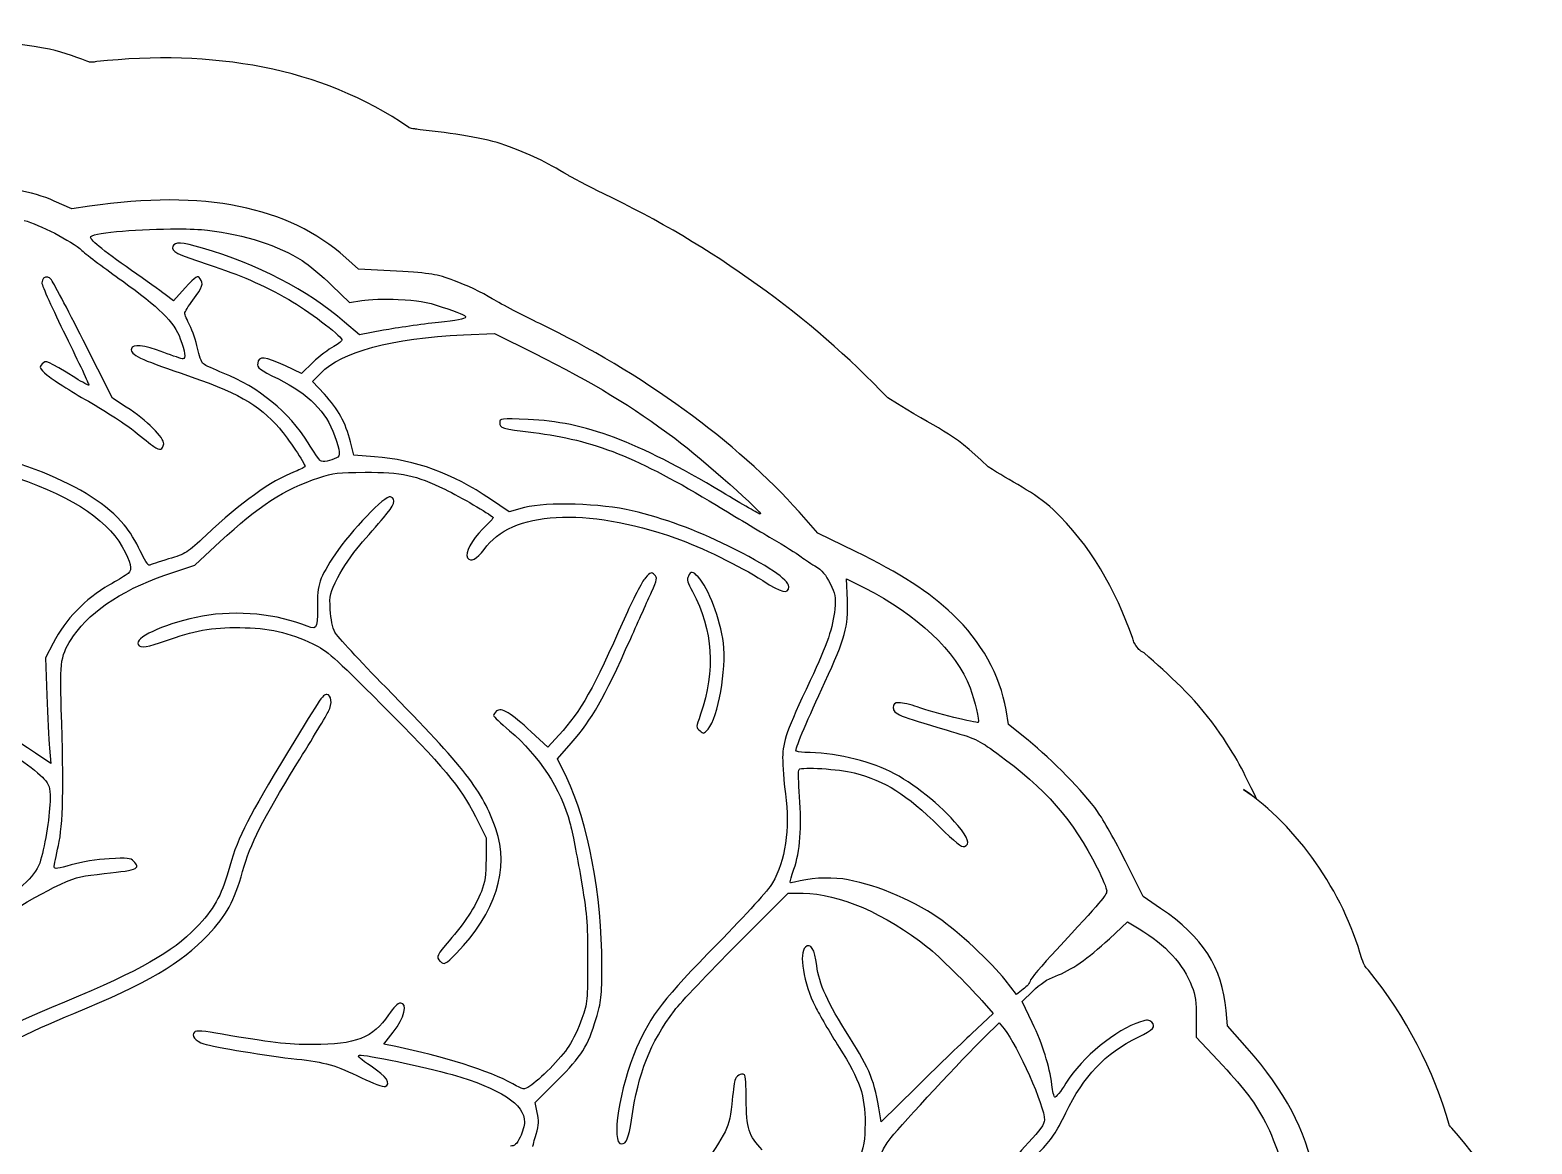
# Model space of a CAD drawing. Extents: x 3 to 173, y 187 to 306.
# Drawn here: x 18.3 to 29.29, y 196.22 to 204.36 of the extents above; entities that cross this region are included whole.
import ezdxf

# ---------------------------------------------------------------- set-up
doc = ezdxf.new("R2010")
doc.units = 0
doc.layers.add('Layer_1', color=7, linetype='CONTINUOUS')

msp = doc.modelspace()

# ---------------------------------------------------------------- linework, layer by layer
at = {"layer": 'Layer_1', "color": 7}
for points in [[(21.774079, 203.522587), (21.773655, 203.522587)], [(18.734572, 203.075764), (18.605766, 203.056856), (18.476958, 203.113616)], [(20.980681, 202.600262), (20.703312, 202.616321), (20.609895, 202.699407)], [(19.435375, 202.478941), (19.348543, 202.384746), (19.288049, 202.430813)], [(20.508223, 202.49663), (20.637031, 202.371177), (20.727978, 202.386389)], [(20.885182, 202.168406), (20.709048, 202.13632), (20.601639, 202.228869)], [(19.004097, 201.60653), (18.902039, 201.67275), (18.688456, 202.096411)], [(21.471151, 202.134658), (21.698726, 202.144931), (21.987205, 202.000554)], [(20.370773, 201.934774), (20.285587, 201.853333), (20.167891, 201.907627)], [(20.453037, 201.701128), (20.367028, 201.794083), (20.426288, 201.854959)], [(20.819297, 201.243332), (20.669088, 201.254847), (20.643985, 201.35356)], [(21.91807, 200.871496), (21.804901, 200.841882), (21.669097, 200.933195)], [(24.339143, 200.550242), (24.062597, 200.685159), (23.926383, 200.839814)], [(19.350971, 200.400117), (19.505295, 200.449887), (19.690893, 200.622641)], [(24.279869, 200.193666), (24.274117, 200.350381), (24.274097, 200.35035)], [(24.274097, 200.35035), (24.40414, 200.284954)], [(18.468257, 199.879804), (18.412291, 199.772861), (18.422172, 199.498922)], [(25.602107, 199.169854), (25.458897, 199.285435), (25.440798, 199.391556)], [(22.17161, 199.210172), (22.088895, 199.119681), (21.966672, 199.232795)], [(18.441913, 199.113102), (18.451373, 199.001223), (18.339027, 199.076495)], [(22.226775, 198.894778), (22.158051, 199.034215), (22.258463, 199.148975)], [(27.17701, 198.810506), (27.272895, 198.744695), (27.265896, 198.759088)], [(21.558025, 198.612936), (21.637451, 198.455403), (21.636181, 198.30239)], [(26.571653, 197.940584), (26.443677, 198.028031), (26.314047, 198.285928)], [(23.470745, 197.675925), (23.846057, 198.050637), (23.955522, 198.050637)], [(26.196158, 197.717993), (26.329081, 197.841798), (26.329258, 197.841711)], [(26.329258, 197.841711), (26.413207, 197.791119)], [(21.299141, 197.55379), (21.299565, 197.55379)], [(25.566288, 197.34936), (25.516082, 197.311519), (25.433365, 197.41805)], [(25.263351, 197.266663), (25.346892, 197.172471), (25.189688, 197.025216)], [(25.631955, 197.105946), (25.558705, 197.259782), (25.636483, 197.336287)], [(26.83214, 197.142878), (26.831576, 196.99974), (26.990836, 196.829865)], [(27.203742, 196.918454), (27.060528, 197.081339), (27.050255, 197.194039)], [(20.974895, 196.929399), (20.888474, 196.946671), (20.957198, 197.035105)], [(25.282161, 196.997779), (25.390391, 197.1039), (25.427429, 197.058654)], [(22.011141, 196.447835), (21.994264, 196.52064), (22.15764, 196.683521)], [(24.779809, 196.629117), (24.527132, 196.379856), (24.517251, 196.438674)]]:
    msp.add_lwpolyline(points, dxfattribs=at)
for points in [[(19.378172, 202.910001)], [(18.430018, 202.555866)], [(20.937011, 200.951291)], [(22.841185, 200.393217)], [(23.144454, 200.397238)]]:
    msp.add_lwpolyline(points, close=True, dxfattribs=at)
for points in [[(18.397909, 204.232557), (18.038114, 204.293407), (17.669349, 204.331983), (16.961683, 204.364179)], [(18.716431, 204.137132), (18.615528, 204.171128), (18.518479, 204.212152), (18.397909, 204.232557)], [(21.071591, 203.651738), (20.430411, 204.095447), (19.624295, 204.223602), (18.788445, 204.132983)], [(18.741944, 204.129709), (18.733116, 204.128863), (18.72494, 204.134648), (18.716431, 204.137132)], [(18.788445, 204.132983), (18.766474, 204.13129), (18.77123, 204.128806), (18.741944, 204.129709)], [(21.076942, 203.648464), (21.074826, 203.648673), (21.073381, 203.650722), (21.071591, 203.651738)], [(21.153897, 203.634466), (21.110448, 203.644513), (21.116855, 203.636441), (21.076942, 203.648464)], [(21.773655, 203.522587), (21.635522, 203.572569), (21.386998, 203.611916), (21.153897, 203.634466)], [(22.236635, 203.301706), (22.069996, 203.402318), (21.960134, 203.455252), (21.774079, 203.522587)], [(22.493427, 203.168441), (22.404967, 203.210737), (22.230487, 203.30542), (22.236635, 203.301706)], [(18.476958, 203.113616), (18.399645, 203.147584), (18.293696, 203.179165), (18.211936, 203.193002)], [(20.609895, 202.699407), (20.189487, 203.074271), (19.5717, 203.1983), (18.734572, 203.075764)], [(24.575337, 201.673701), (24.010493, 202.267929), (23.28877, 202.788163), (22.493427, 203.168441)], [(18.257155, 202.972107), (18.364311, 202.945014), (18.603731, 202.820621), (18.679792, 202.752462)], [(19.043191, 202.606037), (18.822165, 202.760138), (18.728561, 202.837891), (18.745244, 202.854062)], [(18.745244, 202.854062), (18.776963, 202.88479), (19.116911, 202.91041), (19.378172, 202.910001)], [(19.378173, 202.910012), (19.46526, 202.909874), (19.543471, 202.906823), (19.598752, 202.900135)], [(19.598752, 202.900135), (19.877188, 202.866451), (20.11524, 202.790144), (20.290526, 202.678432)], [(18.679792, 202.752462), (18.720392, 202.716083), (18.853302, 202.615505), (18.975267, 202.529117)], [(19.345661, 202.782917), (19.331186, 202.745234), (19.36803, 202.726241), (19.603688, 202.649239)], [(19.560891, 202.769342), (19.406632, 202.814017), (19.35883, 202.817195), (19.345661, 202.782917)], [(20.601639, 202.228869), (20.331149, 202.461556), (19.962108, 202.653134), (19.560891, 202.769342)], [(19.603688, 202.649239), (19.840674, 202.5718), (19.994937, 202.504578), (20.194229, 202.392575)], [(20.290526, 202.678432), (20.339415, 202.647275), (20.43736, 202.565529), (20.508223, 202.49663)], [(18.430018, 202.555866), (18.407141, 202.561877), (18.386266, 202.54548), (18.386396, 202.514735)], [(18.386396, 202.514735), (18.386472, 202.49687), (18.464956, 202.322669), (18.560882, 202.127681)], [(18.453064, 202.541868), (18.445774, 202.549149), (18.437641, 202.553862), (18.430018, 202.555866)], [(18.688456, 202.096411), (18.571086, 202.329337), (18.465264, 202.529676), (18.453064, 202.541868)], [(18.975267, 202.529117), (19.241306, 202.340683), (19.353225, 202.229346), (19.399139, 202.106692)], [(19.288049, 202.430813), (19.254703, 202.456326), (19.144544, 202.535371), (19.043191, 202.606037)], [(19.544428, 202.545161), (19.523862, 202.571464), (19.517117, 202.567485), (19.435375, 202.478941)], [(19.490518, 202.388037), (19.563896, 202.487142), (19.57169, 202.510301), (19.544428, 202.545161)], [(21.404964, 202.53116), (21.268709, 202.580464), (21.239146, 202.585395), (20.980681, 202.600262)], [(21.68192, 202.399128), (21.609957, 202.442576), (21.485473, 202.502024), (21.404964, 202.53116)], [(19.432082, 202.293021), (19.432082, 202.301996), (19.458391, 202.344645), (19.490518, 202.388037)], [(20.194229, 202.392575), (20.326678, 202.318139), (20.569494, 202.134553), (20.58024, 202.100537)], [(20.727978, 202.386389), (20.777996, 202.394658), (20.897129, 202.398468), (20.993, 202.39463)], [(20.993, 202.39463), (21.137312, 202.388872), (21.192888, 202.378994), (21.314815, 202.338281)], [(21.314815, 202.338281), (21.54882, 202.260134), (21.547914, 202.256092), (21.287242, 202.225988)], [(22.028427, 202.217323), (21.90996, 202.273968), (21.753889, 202.35568), (21.68192, 202.399128)], [(19.468708, 202.204178), (19.448501, 202.244008), (19.432082, 202.284049), (19.432082, 202.293021)], [(19.524674, 202.03759), (19.51397, 202.089412), (19.488893, 202.16435), (19.468708, 202.204178)], [(21.287242, 202.225988), (21.163103, 202.211651), (20.982081, 202.185864), (20.885182, 202.168406)], [(23.926383, 200.839814), (23.480485, 201.345471), (22.763696, 201.865768), (22.028427, 202.217323)], [(18.560882, 202.127681), (18.65681, 201.932697), (18.732865, 201.770597), (18.73002, 201.767777)], [(19.399139, 202.106692), (19.434031, 202.0135), (19.441079, 201.95944), (19.418059, 201.95944)], [(20.426288, 201.854959), (20.579649, 202.012783), (20.945226, 202.110895), (21.471151, 202.134658)], [(20.58024, 202.100537), (20.583378, 202.090575), (20.556996, 202.067274), (20.521391, 202.049122)], [(19.041102, 202.03183), (19.033072, 201.9913), (19.108496, 201.95451), (19.405714, 201.85414)], [(19.27773, 202.00674), (19.129653, 202.062225), (19.048834, 202.070796), (19.041102, 202.03183)], [(19.418059, 201.95944), (19.410326, 201.95944), (19.347109, 201.980748), (19.27773, 202.00674)], [(19.567885, 201.923245), (19.55501, 201.934139), (19.535378, 201.985774), (19.524674, 202.03759)], [(20.167891, 201.907627), (20.018692, 201.976534), (19.971572, 201.981411), (19.96542, 201.928596)], [(20.521391, 202.049122), (20.485789, 202.030975), (20.4178, 201.979608), (20.370773, 201.934774)], [(21.987205, 202.000554), (22.426406, 201.780836), (22.7053, 201.612485), (23.016843, 201.378641)], [(18.388455, 201.922432), (18.364785, 201.898189), (18.367237, 201.893107), (18.425492, 201.840991)], [(18.634958, 201.817956), (18.420943, 201.949204), (18.416387, 201.951047), (18.388455, 201.922432)], [(19.405714, 201.85414), (19.813269, 201.716512), (19.970962, 201.628233), (20.124239, 201.451869)], [(19.713155, 201.855376), (19.646064, 201.881962), (19.580759, 201.912334), (19.567885, 201.923245)], [(20.333735, 201.345753), (20.195608, 201.569299), (19.972216, 201.752783), (19.713155, 201.855376)], [(19.96542, 201.928596), (19.961333, 201.893527), (19.975258, 201.882752), (20.117272, 201.812193)], [(18.425492, 201.840991), (18.459701, 201.810387), (18.59538, 201.723897), (18.726727, 201.648905)], [(18.73002, 201.767777), (18.727176, 201.764927), (18.684362, 201.787646), (18.634958, 201.817956)], [(20.117272, 201.812193), (20.338563, 201.702251), (20.465197, 201.574791), (20.527565, 201.398817)], [(18.726727, 201.648905), (18.858074, 201.573913), (19.01087, 201.474944), (19.066237, 201.428848)], [(20.643985, 201.35356), (20.608846, 201.491775), (20.552991, 201.593217), (20.453037, 201.701128)], [(25.310733, 201.169015), (25.021998, 201.447957), (24.973025, 201.421965), (24.575337, 201.673701)], [(19.277762, 201.337524), (19.284126, 201.381093), (19.153741, 201.509471), (19.004097, 201.60653)], [(16.408161, 201.43007), (17.956653, 201.265552), (18.782081, 200.983321), (18.996657, 200.54532)], [(19.066237, 201.428848), (19.1216, 201.382758), (19.183818, 201.332977), (19.204509, 201.318615)], [(20.124239, 201.451869), (20.189765, 201.376473), (20.311223, 201.194846), (20.311072, 201.172582)], [(21.944408, 201.516021), (21.742248, 201.524093), (21.735763, 201.523274), (21.735763, 201.493387)], [(21.735763, 201.493387), (21.735763, 201.452679), (21.748403, 201.449196), (21.982679, 201.420582)], [(23.362937, 200.984594), (22.73935, 201.357071), (22.359925, 201.499404), (21.944408, 201.516021)], [(21.982679, 201.420582), (22.424476, 201.366624), (22.745708, 201.239031), (23.323019, 200.888336)], [(18.988839, 200.746045), (18.74782, 201.035363), (18.184272, 201.260514), (17.340266, 201.404981)], [(19.204509, 201.318615), (19.250667, 201.286549), (19.271082, 201.291917), (19.277762, 201.337524)], [(20.424272, 201.213719), (20.415695, 201.219617), (20.374862, 201.279197), (20.333735, 201.345753)], [(20.527565, 201.398817), (20.569254, 201.281161), (20.571903, 201.250235), (20.542378, 201.235111)], [(23.016843, 201.378641), (23.231746, 201.217334), (23.675841, 200.822945), (23.642776, 200.822945)], [(20.542378, 201.235111), (20.499054, 201.212816), (20.440999, 201.202181), (20.424272, 201.213719)], [(21.669097, 200.933195), (21.383776, 201.124948), (21.124026, 201.219815), (20.819297, 201.243332)], [(20.239054, 201.135566), (20.057895, 201.064051), (19.843808, 200.910948), (19.586373, 200.668716)], [(19.690893, 200.622641), (19.973839, 200.885909), (20.156979, 201.004713), (20.41312, 201.089899)], [(20.311072, 201.172582), (20.31104, 201.167841), (20.278621, 201.151189), (20.239054, 201.135566)], [(20.41312, 201.089899), (20.517105, 201.124486), (20.556372, 201.128956), (20.750571, 201.129797)], [(20.750571, 201.129797), (21.018819, 201.130926), (21.122781, 201.109223), (21.334114, 201.005989)], [(25.785221, 200.856823), (25.652844, 200.982065), (25.467973, 201.066218), (25.310733, 201.169015)], [(21.334114, 201.005989), (21.45351, 200.947671), (21.653828, 200.830898), (21.68844, 200.79951)], [(23.642776, 200.822945), (23.637718, 200.822945), (23.511719, 200.895725), (23.362937, 200.984594)], [(20.937034, 200.951306), (20.900745, 200.965219), (20.644056, 200.698807), (20.53415, 200.532993)], [(20.886805, 200.797458), (20.966191, 200.889231), (20.981094, 200.934381), (20.937011, 200.951291)], [(21.621361, 200.56629), (21.824214, 200.848503), (22.360585, 200.879982), (23.024252, 200.648555)], [(22.706141, 200.848043), (22.477015, 200.902394), (22.081419, 200.914205), (21.91807, 200.871496)], [(23.323019, 200.888336), (23.454668, 200.808363), (23.636891, 200.699132), (23.72796, 200.645656)], [(20.711906, 200.595912), (20.766231, 200.658404), (20.844985, 200.749113), (20.886805, 200.797458)], [(21.68844, 200.79951), (21.691411, 200.796687), (21.656506, 200.758288), (21.611072, 200.713954)], [(23.410674, 200.588912), (23.156104, 200.713542), (22.942196, 200.792048), (22.706141, 200.848043)], [(26.367943, 199.914489), (26.242437, 200.271774), (26.057464, 200.599247), (25.785221, 200.856823)], [(19.106535, 200.556017), (19.077119, 200.617973), (19.024296, 200.703478), (18.988839, 200.746045)], [(19.586373, 200.668716), (19.451364, 200.54168), (19.438984, 200.533944), (19.313532, 200.495963)], [(21.611072, 200.713954), (21.531756, 200.636557), (21.48005, 200.538937), (21.500783, 200.505414)], [(23.024252, 200.648555), (23.207493, 200.584657), (23.493066, 200.445191), (23.660881, 200.337596)], [(23.72796, 200.645656), (23.819029, 200.592183), (23.911013, 200.534847), (23.93249, 200.518148)], [(18.996657, 200.54532), (19.046655, 200.443255), (19.048243, 200.406072), (19.003653, 200.379145)], [(19.171144, 200.449483), (19.165161, 200.445984), (19.135951, 200.494058), (19.106535, 200.556017)], [(20.551822, 200.361046), (20.585673, 200.427707), (20.657579, 200.533416), (20.711906, 200.595912)], [(21.500783, 200.505414), (21.522616, 200.470108), (21.569029, 200.493476), (21.621361, 200.56629)], [(23.850184, 200.292763), (23.850184, 200.345527), (23.697478, 200.448507), (23.410674, 200.588912)], [(25.050672, 200.090799), (24.876726, 200.255374), (24.666897, 200.390601), (24.339143, 200.550242)], [(19.313532, 200.495963), (19.241204, 200.474062), (19.177128, 200.45298), (19.171144, 200.449483)], [(20.53415, 200.532993), (20.414484, 200.352444), (20.402051, 200.315213), (20.402051, 200.13977)], [(23.93249, 200.518148), (23.953967, 200.501441), (24.003376, 200.468494), (24.041955, 200.444931)], [(24.041955, 200.444931), (24.094989, 200.412543), (24.122224, 200.380878), (24.15389, 200.316187)], [(18.618868, 199.932856), (18.75113, 200.126266), (19.005218, 200.288464), (19.350971, 200.400117)], [(19.003653, 200.379145), (18.9849, 200.367828), (18.929933, 200.3352), (18.88143, 200.306755)], [(20.496677, 200.126184), (20.490525, 200.234859), (20.492949, 200.245129), (20.551822, 200.361046)], [(22.801658, 200.357756), (22.778292, 200.332412), (22.70846, 200.196813), (22.646512, 200.056258)], [(22.841164, 200.393129), (22.832125, 200.390222), (22.821211, 200.378962), (22.801658, 200.357756)], [(22.868343, 200.379642), (22.857048, 200.390931), (22.850221, 200.396124), (22.841185, 200.393217)], [(22.846123, 200.252134), (22.889147, 200.346944), (22.890908, 200.357087), (22.868343, 200.379642)], [(23.116064, 200.3701), (23.104095, 200.347776), (23.110987, 200.322777), (23.146104, 200.256985)], [(23.144458, 200.39725), (23.13405, 200.398096), (23.12602, 200.38867), (23.116064, 200.3701)], [(23.186841, 200.364743), (23.167751, 200.385515), (23.154858, 200.396451), (23.144454, 200.397238)], [(23.372439, 199.88021), (23.349765, 200.059337), (23.265673, 200.278925), (23.186841, 200.364743)], [(23.660881, 200.337596), (23.798695, 200.249238), (23.850184, 200.236936), (23.850184, 200.292763)], [(24.15389, 200.316187), (24.191165, 200.240063), (24.194714, 200.219783), (24.186812, 200.129449)], [(18.88143, 200.306755), (18.699009, 200.199776), (18.562228, 200.058541), (18.468257, 199.879804)], [(22.694269, 199.914441), (22.752153, 200.043594), (22.820435, 200.195512), (22.846123, 200.252134)], [(23.146104, 200.256985), (23.297353, 199.973693), (23.316807, 199.682082), (23.206187, 199.360721)], [(24.40414, 200.284954), (24.787822, 200.092351), (25.077393, 199.818429), (25.176985, 199.554035)], [(20.288468, 200.018431), (20.064726, 200.103016), (19.759705, 200.122995), (19.51439, 200.068613)], [(20.402051, 200.13977), (20.402051, 199.971523), (20.405127, 199.974334), (20.288468, 200.018431)], [(20.530423, 199.960423), (20.514094, 199.991722), (20.500537, 200.05788), (20.496677, 200.126184)], [(24.186812, 200.129449), (24.175078, 199.995306), (24.134356, 199.876832), (24.008209, 199.608309)], [(24.114437, 199.593963), (24.265688, 199.921231), (24.287075, 199.999319), (24.279869, 200.193666)], [(19.51439, 200.068613), (19.263438, 200.012982), (19.060809, 199.917579), (19.090518, 199.869534)], [(19.29093, 199.897079), (19.492588, 199.971309), (19.632241, 199.996277), (19.833733, 199.994152)], [(19.833733, 199.994152), (20.046429, 199.991894), (20.192702, 199.959469), (20.36954, 199.874456)], [(22.646512, 200.056258), (22.421976, 199.546815), (22.330117, 199.383575), (22.17161, 199.210172)], [(25.440798, 199.391556), (25.397746, 199.644944), (25.259258, 199.893452), (25.050672, 200.090799)], [(18.528743, 199.398965), (18.517155, 199.757226), (18.523327, 199.793156), (18.618868, 199.932856)], [(19.090518, 199.869534), (19.106951, 199.842948), (19.165913, 199.851076), (19.29093, 199.897079)], [(20.902031, 199.557328), (20.712522, 199.750549), (20.545362, 199.931786), (20.530423, 199.960423)], [(22.258463, 199.148975), (22.418465, 199.332346), (22.489937, 199.458525), (22.694269, 199.914441)], [(23.260093, 199.251713), (23.333902, 199.337477), (23.396674, 199.688734), (23.372439, 199.88021)], [(26.379469, 199.880758), (26.370915, 199.888999), (26.371779, 199.903251), (26.367943, 199.914489)], [(26.449839, 199.808368), (26.412752, 199.833006), (26.411685, 199.82849), (26.379469, 199.880758)], [(20.36954, 199.874456), (20.475425, 199.823551), (20.515235, 199.788307), (20.872424, 199.431053)], [(26.977417, 199.261723), (26.812622, 199.492953), (26.634294, 199.644998), (26.449839, 199.808368)], [(21.707388, 198.52286), (21.612058, 198.799804), (21.486021, 198.961913), (20.902031, 199.557328)], [(24.008209, 199.608309), (23.833629, 199.23669), (23.807626, 199.163321), (23.806151, 199.043153)], [(23.903322, 199.097089), (23.903322, 199.120598), (23.992093, 199.329233), (24.114437, 199.593963)], [(25.176985, 199.554035), (25.214303, 199.454966), (25.247157, 199.312805), (25.235421, 199.301073)], [(18.422172, 199.498922), (18.427734, 199.348207), (18.436751, 199.174609), (18.441913, 199.113102)], [(20.470765, 199.5051), (20.441635, 199.5051), (20.426598, 199.482155), (20.13249, 198.995475)], [(20.484354, 199.381704), (20.513153, 199.437491), (20.505619, 199.5051), (20.470765, 199.5051)], [(24.658873, 199.444626), (24.623338, 199.444626), (24.615663, 199.437937), (24.615663, 199.407606)], [(24.791385, 199.413776), (24.742145, 199.430737), (24.682577, 199.444626), (24.658873, 199.444626)], [(18.507757, 198.400691), (18.541869, 198.553687), (18.547434, 198.82127), (18.528743, 199.398965)], [(20.252665, 198.997532), (20.365531, 199.180849), (20.4699, 199.353725), (20.484354, 199.381704)], [(20.872424, 199.431053), (21.32382, 198.979577), (21.448471, 198.830597), (21.558025, 198.612936)], [(21.713584, 199.384159), (21.700878, 199.373604), (21.690537, 199.359155), (21.690537, 199.352079)], [(21.690537, 199.352079), (21.690537, 199.345024), (21.743213, 199.294636), (21.807822, 199.239789)], [(21.966672, 199.232795), (21.819322, 199.369272), (21.74746, 199.41226), (21.713584, 199.384159)], [(23.206187, 199.360721), (23.170029, 199.255686), (23.170568, 199.270461), (23.201657, 199.239379)], [(24.615663, 199.407606), (24.615663, 199.36358), (24.659693, 199.345125), (25.001263, 199.245958)], [(25.235421, 199.301073), (25.226088, 199.291732), (24.919458, 199.369653), (24.791385, 199.413776)], [(21.807822, 199.239789), (22.027756, 199.053082), (22.181571, 198.818372), (22.249802, 198.565221)], [(23.201657, 199.239379), (23.225813, 199.215249), (23.229214, 199.215842), (23.260093, 199.251713)], [(25.001263, 199.245958), (25.215845, 199.183655), (25.235345, 199.175151), (25.37287, 199.075671)], [(27.265896, 198.759088), (27.17712, 198.936126), (27.133404, 199.042846), (26.977417, 199.261723)], [(18.339027, 199.076495), (18.168081, 199.191588), (18.129198, 199.209402), (18.103223, 199.18344)], [(26.10952, 198.649535), (26.008219, 198.791671), (25.776791, 199.028946), (25.602107, 199.169854)], [(18.227916, 199.029194), (18.298937, 198.979924), (18.377312, 198.916616), (18.401991, 198.888524)], [(19.85513, 198.209855), (19.91474, 198.419973), (19.99523, 198.579417), (20.252665, 198.997532)], [(23.806151, 199.043153), (23.80553, 198.984826), (23.814432, 198.865678), (23.825893, 198.778674)], [(23.968345, 199.08103), (23.932696, 199.08103), (23.903322, 199.088283), (23.903322, 199.097089)], [(24.592629, 198.941593), (24.42761, 199.024174), (24.172837, 199.08103), (23.968345, 199.08103)], [(25.37287, 199.075671), (25.727813, 198.818922), (25.931837, 198.585631), (26.107033, 198.237812)], [(18.401991, 198.888524), (18.441451, 198.843614), (18.446497, 198.826113), (18.446436, 198.743326)], [(20.13249, 198.995475), (19.875721, 198.570586), (19.812001, 198.439799), (19.748949, 198.207386)], [(22.483567, 197.528373), (22.484188, 198.029312), (22.380178, 198.583487), (22.226775, 198.894778)], [(23.930067, 198.756904), (23.921702, 198.860973), (23.919995, 198.950931), (23.925958, 198.956804)], [(23.925958, 198.956804), (23.94686, 198.977378), (24.216121, 198.960135), (24.330488, 198.930896)], [(24.330488, 198.930896), (24.556237, 198.87319), (24.710403, 198.775889), (24.950244, 198.540143)], [(25.088106, 198.546315), (24.962916, 198.696672), (24.76291, 198.856376), (24.592629, 198.941593)], [(23.825893, 198.778674), (23.860106, 198.519518), (23.826739, 198.288305), (23.732063, 198.126323)], [(28.043271, 197.571198), (27.908293, 198.061099), (27.567685, 198.543467), (27.17701, 198.810506)], [(18.446436, 198.743326), (18.446367, 198.633245), (18.412398, 198.411839), (18.377299, 198.29293)], [(23.888913, 198.2263), (23.933769, 198.356371), (23.947703, 198.537307), (23.930067, 198.756904)], [(22.249802, 198.565221), (22.266552, 198.503076), (22.302172, 198.322916), (22.329226, 198.164598)], [(26.314047, 198.285928), (26.242872, 198.427864), (26.150884, 198.59149), (26.10952, 198.649535)], [(21.41973, 197.613429), (21.708009, 197.909204), (21.808838, 198.228138), (21.707388, 198.52286)], [(24.950244, 198.540143), (25.067567, 198.424824), (25.117048, 198.385276), (25.135843, 198.392479)], [(25.135843, 198.392479), (25.178874, 198.408989), (25.164841, 198.454155), (25.088106, 198.546315)], [(18.476893, 198.242333), (18.476893, 198.253651), (18.490883, 198.324988), (18.507757, 198.400691)], [(18.377299, 198.29293), (18.344647, 198.18231), (18.250855, 198.092372), (18.014334, 197.945365)], [(18.601997, 198.258392), (18.504301, 198.229919), (18.476893, 198.226238), (18.476893, 198.242333)], [(18.879364, 198.303635), (18.78809, 198.298329), (18.677, 198.280239), (18.601997, 198.258392)], [(18.790887, 198.189279), (19.086144, 198.219719), (19.11406, 198.229873), (19.057967, 198.28594)], [(19.057967, 198.28594), (19.034833, 198.309054), (19.011704, 198.311311), (18.879364, 198.303635)], [(21.636181, 198.30239), (21.635334, 198.181766), (21.628112, 198.131217), (21.601613, 198.063825)], [(26.107033, 198.237812), (26.145442, 198.161559), (26.176992, 198.085364), (26.176992, 198.068349)], [(18.472365, 198.092208), (18.62415, 198.165352), (18.658096, 198.175591), (18.790887, 198.189279)], [(19.748949, 198.207386), (19.703452, 198.039695), (19.638272, 197.925934), (19.515614, 197.800179)], [(19.600808, 197.745064), (19.737844, 197.890659), (19.793429, 197.992364), (19.85513, 198.209855)], [(22.329226, 198.164598), (22.373572, 197.905072), (22.378599, 197.846139), (22.379021, 197.566126)], [(23.732063, 198.126323), (23.701998, 198.074843), (23.547527, 197.904505), (23.326712, 197.679628)], [(23.892201, 198.132518), (23.850891, 198.121088), (23.850998, 198.116375), (23.888913, 198.2263)], [(24.24529, 198.155547), (24.137463, 198.170533), (23.997174, 198.161559), (23.892201, 198.132518)], [(24.944883, 197.872148), (24.740766, 198.010691), (24.454466, 198.12647), (24.24529, 198.155547)], [(17.56742, 197.526231), (17.782146, 197.688165), (18.279275, 197.99916), (18.472365, 198.092208)], [(21.601613, 198.063825), (21.559303, 197.956163), (21.476402, 197.828726), (21.366631, 197.703509)], [(23.955522, 198.050637), (24.214057, 198.050637), (24.55734, 197.902287), (24.865817, 197.657417)], [(26.176992, 198.068349), (26.176992, 198.036534), (26.141095, 197.994692), (25.8095, 197.638519)], [(27.050255, 197.194039), (27.021446, 197.511824), (26.882037, 197.728991), (26.571653, 197.940584)], [(19.515614, 197.800179), (19.335801, 197.615826), (19.113621, 197.490186), (18.552642, 197.255182)], [(25.433365, 197.41805), (25.339345, 197.539397), (25.080644, 197.780003), (24.944883, 197.872148)], [(26.413207, 197.791119), (26.611157, 197.671305), (26.737364, 197.533913), (26.800043, 197.370337)], [(18.620965, 197.172917), (19.155293, 197.392424), (19.407696, 197.539888), (19.600808, 197.745064)], [(21.366631, 197.703509), (21.277498, 197.601836), (21.269116, 197.583799), (21.299141, 197.55379)], [(23.326712, 197.679628), (22.938864, 197.284643), (22.840963, 197.158747), (22.737817, 196.91951)], [(24.055929, 197.522503), (24.040802, 197.64295), (24.01156, 197.689909), (23.97239, 197.657417)], [(25.801504, 197.444875), (25.91904, 197.488467), (26.037083, 197.570046), (26.196158, 197.717993)], [(21.299565, 197.55379), (21.328166, 197.525207), (21.338985, 197.530563), (21.41973, 197.613429)], [(23.015597, 197.194682), (23.059345, 197.253009), (23.264275, 197.469697), (23.470745, 197.675925)], [(23.97239, 197.657417), (23.921748, 197.615408), (23.959179, 197.39252), (24.045642, 197.221005)], [(24.865817, 197.657417), (24.947672, 197.592441), (25.161033, 197.382718), (25.263351, 197.266663)], [(25.8095, 197.638519), (25.703096, 197.524228), (25.616083, 197.420796), (25.616083, 197.409002)], [(28.091421, 197.489348), (28.066529, 197.516187), (28.062959, 197.517931), (28.043271, 197.571198)], [(22.379021, 197.566126), (22.379444, 197.26519), (22.377977, 197.251677), (22.337045, 197.134242)], [(22.442005, 197.134741), (22.479781, 197.259458), (22.483146, 197.292218), (22.483567, 197.528373)], [(24.294615, 196.999303), (24.132675, 197.255369), (24.072996, 197.386596), (24.055929, 197.522503)], [(28.684429, 196.350403), (28.57233, 196.757895), (28.365509, 197.148883), (28.091421, 197.489348)], [(25.616083, 197.409002), (25.616083, 197.397205), (25.593835, 197.370357), (25.566288, 197.34936)], [(25.636483, 197.336287), (25.688252, 197.387079), (25.743715, 197.423443), (25.801504, 197.444875)], [(26.800043, 197.370337), (26.825132, 197.304848), (26.832563, 197.253365), (26.83214, 197.142878)], [(18.552642, 197.255182), (18.018171, 197.031278), (17.910785, 196.97068), (17.722595, 196.788333)], [(21.011519, 197.247757), (20.990434, 197.247757), (20.961431, 197.219648), (20.92222, 197.160968)], [(20.957198, 197.035105), (21.038529, 197.139784), (21.066171, 197.247757), (21.011519, 197.247757)], [(17.878161, 196.797793), (17.982241, 196.881672), (18.28982, 197.036878), (18.620965, 197.172917)], [(20.92222, 197.160968), (20.811538, 196.995318), (20.678672, 196.943152), (20.371598, 196.944202)], [(22.15764, 196.683521), (22.338413, 196.863655), (22.380048, 196.930172), (22.442005, 197.134741)], [(22.337045, 197.134242), (22.313871, 197.067581), (22.271279, 196.976956), (22.242394, 196.933105)], [(22.699134, 196.390552), (22.752873, 196.748119), (22.83275, 196.95091), (23.015597, 197.194682)], [(24.045642, 197.221005), (24.073977, 197.164792), (24.152571, 197.030299), (24.220539, 196.921977)], [(19.502456, 197.036356), (19.476934, 197.010843), (19.50924, 196.970606), (19.572002, 196.949569)], [(19.706571, 197.020297), (19.569709, 197.044314), (19.514674, 197.048556), (19.502456, 197.036356)], [(20.371598, 196.944202), (20.180802, 196.944766), (20.051238, 196.95978), (19.706571, 197.020297)], [(25.189688, 197.025216), (25.103311, 196.944241), (24.918851, 196.766057), (24.779809, 196.629117)], [(25.427429, 197.058654), (25.526243, 196.936347), (25.722082, 196.49325), (25.722082, 196.392316)], [(25.775577, 196.650205), (25.7583, 196.788375), (25.709674, 196.942785), (25.631955, 197.105946)], [(26.424555, 197.111706), (26.245516, 197.055273), (25.998741, 196.852496), (25.878873, 196.663368)], [(26.406861, 196.999424), (26.522285, 197.057519), (26.538326, 197.074918), (26.506038, 197.107191)], [(26.506038, 197.107191), (26.486717, 197.126495), (26.473685, 197.1272), (26.424555, 197.111706)], [(19.572002, 196.949569), (19.640741, 196.92654), (20.043918, 196.860559), (20.250609, 196.838512)], [(21.830869, 196.657517), (21.667255, 196.74981), (21.312358, 196.862512), (20.974895, 196.929399)], [(22.242394, 196.933105), (22.184628, 196.845404), (22.026581, 196.683902), (21.955973, 196.640245)], [(22.737817, 196.91951), (22.612169, 196.62811), (22.547341, 196.216113), (22.627116, 196.217798)], [(24.220539, 196.921977), (24.373049, 196.678907), (24.409439, 196.573071), (24.409018, 196.369163)], [(24.517251, 196.438674), (24.477466, 196.681673), (24.447481, 196.757585), (24.294615, 196.999303)], [(24.600262, 196.264396), (24.686719, 196.372069), (25.128612, 196.847354), (25.282161, 196.997779)], [(25.877638, 196.444965), (26.009876, 196.716524), (26.162399, 196.876378), (26.406861, 196.999424)], [(27.700038, 195.978177), (27.626274, 196.333698), (27.48785, 196.595937), (27.203742, 196.918454)], [(20.250609, 196.838512), (20.455582, 196.81664), (20.541032, 196.792129), (20.725098, 196.702365)], [(20.796292, 196.785452), (20.717724, 196.837468), (20.690939, 196.86232), (20.70946, 196.866071)], [(20.70946, 196.866071), (20.748914, 196.874058), (21.185881, 196.783081), (21.387244, 196.724988)], [(26.990836, 196.829865), (27.175096, 196.633023), (27.246995, 196.540243), (27.324996, 196.400856)], [(20.725098, 196.702365), (20.807762, 196.662053), (20.885128, 196.632783), (20.897117, 196.637375)], [(20.897117, 196.637375), (20.945881, 196.656087), (20.908685, 196.711044), (20.796292, 196.785452)], [(21.387244, 196.724988), (21.741266, 196.622852), (21.91749, 196.507652), (21.917701, 196.377832)], [(23.525962, 196.724235), (23.502286, 196.738882), (23.463988, 196.71574), (23.456003, 196.681868)], [(23.539551, 196.54819), (23.539551, 196.640471), (23.533545, 196.719558), (23.525962, 196.724235)], [(21.955973, 196.640245), (21.911165, 196.612531), (21.910744, 196.612475), (21.830869, 196.657517)], [(23.456003, 196.681868), (23.451789, 196.664031), (23.441928, 196.586417), (23.43419, 196.509114)], [(25.79739, 196.558892), (25.7913, 196.562674), (25.781377, 196.603816), (25.775577, 196.650205)], [(25.878873, 196.663368), (25.840091, 196.602179), (25.80348, 196.555124), (25.79739, 196.558892)], [(23.43419, 196.509114), (23.422729, 196.394625), (23.41107, 196.352283), (23.371226, 196.281654)], [(23.657247, 196.175533), (23.55725, 196.275541), (23.539551, 196.33089), (23.539551, 196.54819)], [(21.917701, 196.377832), (21.917756, 196.353392), (21.903437, 196.303972), (21.886014, 196.268011)], [(22.002903, 196.290301), (22.023003, 196.359358), (22.024829, 196.388534), (22.011141, 196.447835)], [(22.627116, 196.217798), (22.662919, 196.218645), (22.679307, 196.258675), (22.699134, 196.390552)], [(24.409018, 196.369163), (24.408807, 196.244113), (24.401474, 196.204232), (24.354286, 196.066019)], [(25.722082, 196.392316), (25.722082, 196.363845), (25.689183, 196.317792), (25.603973, 196.227377)], [(25.68381, 196.157041), (25.772683, 196.249554), (25.808562, 196.303111), (25.877638, 196.444965)], [(27.324996, 196.400856), (27.397203, 196.271835), (27.490745, 195.999195), (27.503598, 195.879301)], [(21.886014, 196.268011), (21.860481, 196.215309), (21.846511, 196.202259), (21.813996, 196.2022)], [(21.978624, 196.198576), (21.978624, 196.202471), (21.989328, 196.243661), (22.002903, 196.290301)], [(23.371226, 196.281654), (23.285266, 196.129276), (23.149842, 195.940831), (23.042005, 195.823856)], [(24.471865, 195.226225), (24.395113, 195.717181), (24.437567, 196.061777), (24.600262, 196.264396)], [(28.702943, 196.332313), (28.685445, 196.35252), (28.683695, 196.35283), (28.684429, 196.350403)], [(29.28813, 195.382576), (29.174982, 195.724677), (28.960374, 196.034992), (28.702943, 196.332313)], [(25.603973, 196.227377), (25.467731, 196.082811), (25.368108, 195.93938), (25.273929, 195.75107)]]:
    msp.add_open_spline(points, degree=3, dxfattribs=at)

doc.saveas('drawing.dxf')
